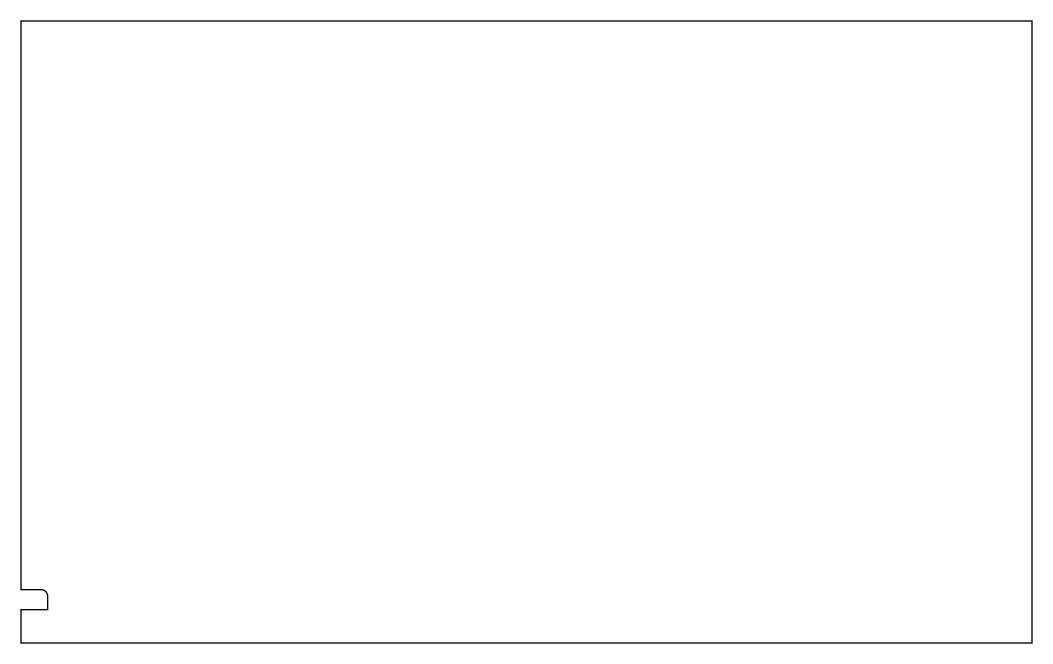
# Model space of a CAD drawing. Extents: x 209 to 360, y 146 to 239.
import ezdxf

# ---------------------------------------------------------------- set-up
doc = ezdxf.new("R2010")
doc.units = 0
doc.layers.add('028130-1ROU1_GBR', color=8, linetype='CONTINUOUS')

msp = doc.modelspace()

# ---------------------------------------------------------------- linework, layer by layer
at = {"layer": '028130-1ROU1_GBR', "const_width": 0.2}
msp.add_lwpolyline([(359.91828, 238.774986), (359.91828, 145.785814), (208.919318, 145.785814), (208.919318, 150.775492), (212.918802, 150.775492), (212.91931, 152.775514), (212.885172, 153.034416), (212.785224, 153.275766), (212.626244, 153.482954), (212.419058, 153.641934), (212.177732, 153.741882), (211.91883, 153.77602), (208.919318, 153.77602), (208.919318, 238.774986), (359.91828, 238.774986)], dxfattribs=at)

doc.saveas('drawing.dxf')
